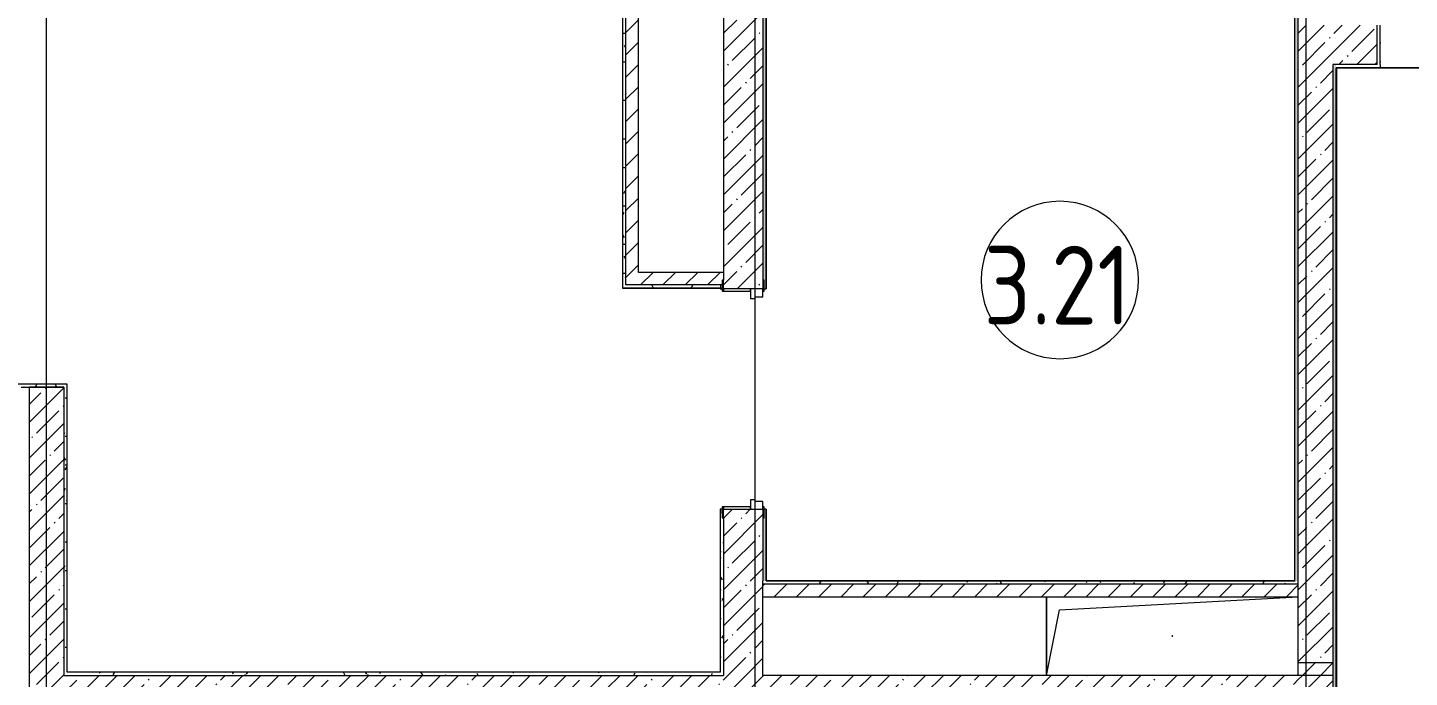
# Model space of a CAD drawing. Header units: millimetres. Extents: x -625 to 415037, y -3642 to 102118.
# Drawn here: x 373968 to 382743, y 91798 to 95925 of the extents above; entities that cross this region are included whole.
import ezdxf

# ---------------------------------------------------------------- set-up
doc = ezdxf.new("R2010")
doc.units = ezdxf.units.MM
for name, color, linetype, lineweight in [('0) Стена 3.93м', 3, 'Continuous', 60), ('A-AREA-IDEN', 7, 'Continuous', 9), ('A-GENM', 7, 'Continuous', 9), ('A-WALL', 7, 'Continuous', 5), ('I-WALL', 7, 'Continuous', 5), ('Оси', 7, 'Continuous', 9)]:
    doc.layers.add(name, color=color, linetype=linetype, lineweight=lineweight)
for name, color, linetype, lineweight, true_color in [('A-DOOR-1', 7, 'Continuous', 5, 0xc0c0c0), ('A-DOOR-FRAM-1', 7, 'Continuous', 5, 0xc0c0c0), ('A-WALL-1', 9, 'Continuous', 5, 0x808080), ('A-WALL-FNSH-1', 9, 'Continuous', 5, 0x808080)]:
    doc.layers.add(name, color=color, linetype=linetype, lineweight=lineweight, true_color=true_color)
doc.layers.get('A-DOOR-1').off()
doc.styles.add('GOST Common', font='', dxfattribs={"width": 0.9, "height": 500})
doc.styles.get('GOST Common').set_extended_font_data('GOST Common')
pattern_1 = [(45, (289227.4, 0), (-114.04925, 114.04925), []), (45, (289341.45, 0), (-114.04925, 114.04925), [201.612, -40.322, 6.706, -33.617])]
pattern_2 = [(45, (289227.4, 0), (-70.71068, 70.71068), [])]
pattern_3 = [(0, (289227.4, 0), (243.84, 60.96), [20.117, -162.763, 20.117, -162.763, -975.36]), (0, (289227.4, 0), (243.84, 60.96), [-365.76, 20.117, -345.643, 20.117, -162.763, -426.72]), (0, (289227.4, 0), (243.84, 60.96), [-914.4, 20.117, -101.803, 20.117, -284.683]), (120, (289318.84, 30.48), (-174.71291, 180.691634), [20.117, -162.763, 20.117, -162.763, -975.36]), (120, (289318.84, 30.48), (-174.71291, 180.691634), [-365.76, 20.117, -345.643, 20.117, -162.763, -426.72]), (120, (289318.84, 30.48), (-174.71291, 180.691634), [-914.4, 20.117, -101.803, 20.117, -284.683]), (240, (289349.32, 152.4), (-69.12709, -241.651634), [20.117, -162.763, 20.117, -162.763, -975.36]), (240, (289349.32, 152.4), (-69.12709, -241.651634), [-365.76, 20.117, -345.643, 20.117, -162.763, -426.72]), (240, (289349.32, 152.4), (-69.12709, -241.651634), [-914.4, 20.117, -101.803, 20.117, -284.683])]

# ---------------------------------------------------------------- blocks, each defined once
blk = doc.blocks.new('110_Дверь_СКБ_2Ст - Д-1_л_Лестничная клетка EIS60 2-32359692-Объем проектирования 3 этажа')
at = {"layer": 'A-DOOR-FRAM-1'}
for p, q in [((-672.5, 133), (-742.5, 133)), ((-742.5, 133), (-742.5, 125)), ((-742.5, 125), (-672.5, 125)), ((-637.5, 125), (-687.5, 125)), ((-687.5, 125), (-687.5, 45)), ((-672.5, 125), (-672.5, 133)), ((-637.5, 75), (-637.5, 125)), ((662.5, 125), (662.5, 75)), ((712.5, 125), (662.5, 125)), ((767.5, 133), (697.5, 133)), ((697.5, 133), (697.5, 125)), ((697.5, 125), (767.5, 125)), ((712.5, 45), (712.5, 125)), ((767.5, 125), (767.5, 133)), ((-687.5, 45), (-627.5, 45)), ((-672.5, 45), (-687.5, 45)), ((-687.5, 45), (-687.5, -125)), ((-672.5, -125), (-672.5, 45)), ((-627.5, 75), (-637.5, 75)), ((-627.5, 45), (-627.5, 75)), ((662.5, 75), (652.5, 75)), ((652.5, 75), (652.5, 45)), ((652.5, 45), (712.5, 45)), ((712.5, 45), (697.5, 45)), ((697.5, 45), (697.5, -125)), ((712.5, -125), (712.5, 45)), ((-672.5, -125), (-742.5, -125)), ((-742.5, -125), (-742.5, -133)), ((-742.5, -133), (-672.5, -133)), ((-687.5, -125), (-672.5, -125)), ((-672.5, -133), (-672.5, -125)), ((697.5, -125), (712.5, -125)), ((767.5, -125), (697.5, -125)), ((697.5, -125), (697.5, -133)), ((697.5, -133), (767.5, -133)), ((767.5, -133), (767.5, -125))]:
    blk.add_line(p, q, dxfattribs=at)
blk = doc.blocks.new('GM_Отверстие прямоугольное _в плите_ - Отверстие-21716445-Объем проектирования 3 этажа')
at = {"layer": 'A-GENM'}
for p, q in [((-800, -250), (-800, 250)), ((-800, 250), (-800, -250)), ((-716.7, 166.7), (800, 250)), ((-800, -250), (-716.7, 166.7))]:
    blk.add_line(p, q, dxfattribs=at)
for start, end in [(360, 180), (180, 360)]:
    blk.add_arc((0, 0), 2.5, start, end, dxfattribs=at)
blk = doc.blocks.new('Марка_Помещения - Номер-25198446-Объем проектирования 3 этажа')
at = {"layer": 'A-AREA-IDEN'}
for start, end in [(360, 180), (180, 360)]:
    blk.add_arc((0, 0), 2.5, start, end, dxfattribs=at)
blk = doc.blocks.new('3floor')
at = {"layer": 'I-WALL'}
h = blk.add_hatch(dxfattribs=at)
h.set_pattern_fill('FP_1', color=256, style=0, pattern_type=2)
h.set_pattern_definition(pattern_1)
h.paths.add_polyline_path([(378387.4, 17270), (378637.4, 17270), (378637.4, 18325), (378387.4, 18325), (378387.4, 17271.7)])
h.paths.add_polyline_path([(378557.4, 19725), (378637.4, 19725), (378637.4, 26850), (378387.4, 26850), (378387.4, 19725), (378392.4, 19725)])
h = blk.add_hatch(dxfattribs=at)
h.set_pattern_fill('FP_191', color=256, style=0, pattern_type=2)
h.set_pattern_definition(pattern_3)
h.paths.add_polyline_path([(378637.4, 17870), (378657.4, 17871), (378657.4, 18325), (378645.4, 18325), (378645.4, 18270), (378637.4, 18270), (378637.4, 18176.5)])
h.paths.add_polyline_path([(378657.4, 19725), (378657.4, 26829), (378637.4, 26830), (378637.6, 19780), (378645.4, 19780), (378645.4, 19725)])
h = blk.add_hatch(dxfattribs=at)
h.set_pattern_fill('FP_191', color=256, style=0, pattern_type=2)
h.set_pattern_definition(pattern_3)
h.paths.add_polyline_path([(382037.4, 17870), (382037.4, 26850), (382017.4, 26849.9), (382017.4, 17871)])
h = blk.add_hatch(dxfattribs=at)
h.set_pattern_fill('FP_22', color=256, style=0, pattern_type=2)
h.set_pattern_definition(pattern_2)
h.paths.add_polyline_path([(377847.4, 19750), (377847.4, 23430), (377767.4, 23430), (377767.4, 19750)])
h = blk.add_hatch(dxfattribs=at)
h.set_pattern_fill('FP_191', color=256, style=0, pattern_type=2)
h.set_pattern_definition(pattern_3)
h.paths.add_polyline_path([(377747.4, 19730), (377767.4, 19730), (377767.4, 23410), (377747.4, 23409), (377747.4, 19830)])
h = blk.add_hatch(dxfattribs=at)
h.set_pattern_fill('FP_1', color=256, style=0, pattern_type=2)
h.set_pattern_definition(pattern_1)
h.paths.add_polyline_path([(382037.4, 17270), (382198.7, 17270), (382237.8, 17323.3), (382257.4, 17270), (382257.4, 21400), (382037.4, 21400), (382037.4, 17350)])
h = blk.add_hatch(dxfattribs=at)
h.set_pattern_fill('FP_1', color=256, style=0, pattern_type=2)
h.set_pattern_definition(pattern_1)
h.paths.add_polyline_path([(382257.4, 21150), (382537.4, 21150), (382537.4, 21400), (382257.4, 21400), (382257.4, 21336.3)])
h.paths.add_polyline_path([(386757.6, 21150), (389807.4, 21150), (389807.4, 21400), (385837.4, 21400), (385837.4, 21150)])
h = blk.add_hatch(dxfattribs=at)
h.set_pattern_fill('FP_191', color=256, style=0, pattern_type=2)
h.set_pattern_definition(pattern_3)
h.paths.add_polyline_path([(382537.4, 21150), (382557.4, 21151.5), (382557.4, 21400), (382537.4, 21400), (382537.4, 21336.3)])
h = blk.add_hatch(dxfattribs=at)
h.set_pattern_fill('FP_191', color=256, style=0, pattern_type=2)
h.set_pattern_definition(pattern_3)
h.paths.add_polyline_path([(382277.4, 13640), (382276.4, 21130), (382257.4, 21150), (382257.4, 13640)])
h.paths.add_polyline_path([(382277.4, 21130), (382277.4, 21150), (382257.4, 21150), (382271.3, 21136.1)])
h = blk.add_hatch(dxfattribs=at)
h.set_pattern_fill('FP_191', color=256, style=0, pattern_type=2)
h.set_pattern_definition(pattern_3)
h.paths.add_polyline_path([(378379.4, 19730), (378379.4, 19750), (377767.4, 19750), (377767.4, 19730), (378367.4, 19730)])
h = blk.add_hatch(dxfattribs=at)
h.set_pattern_fill('FP_22', color=256, style=0, pattern_type=2)
h.set_pattern_definition(pattern_2)
h.paths.add_polyline_path([(378379.4, 19750), (378379.4, 19780), (378387.4, 19780), (378387.4, 19830), (377847.4, 19830), (377847.4, 19750), (378367.4, 19750)])
h = blk.add_hatch(dxfattribs=at)
h.set_pattern_fill('FP_191', color=256, style=0, pattern_type=2)
h.set_pattern_definition(pattern_3)
h.paths.add_polyline_path([(378367.4, 17270), (378387.4, 17271.7), (378386.3, 18270), (378379.4, 18270), (378379.4, 18325), (378367.4, 18325), (378367.4, 17290)])
h.paths.add_polyline_path([(378379.4, 19725), (378379.4, 19729.6), (378367.4, 19729), (378367.4, 19725)])
h = blk.add_hatch(dxfattribs=at)
h.set_pattern_fill('FP_191', color=256, style=0, pattern_type=2)
h.set_pattern_definition(pattern_3)
h.paths.add_polyline_path([(373594.2, 19100), (374197.4, 19100), (374197.4, 19120), (373407.4, 19120), (373407.4, 19100), (373572.8, 19100)])
h = blk.add_hatch(dxfattribs=at)
h.set_pattern_fill('FP_1', color=256, style=0, pattern_type=2)
h.set_pattern_definition(pattern_1)
h.paths.add_polyline_path([(373988.1, 10400), (374197.4, 10400), (374197.4, 19100), (373977.4, 19100), (373977.4, 10400), (373985.8, 10400)])
h = blk.add_hatch(dxfattribs=at)
h.set_pattern_fill('FP_191', color=256, style=0, pattern_type=2)
h.set_pattern_definition(pattern_3)
h.paths.add_polyline_path([(374197.4, 17270), (374217.4, 17270), (374217.4, 17290)])
h.paths.add_polyline_path([(374197.4, 17270), (374217.4, 17291), (374217.4, 19120), (374197.4, 19120), (374197.4, 17290)])
h = blk.add_hatch(dxfattribs=at)
h.set_pattern_fill('FP_191', color=256, style=0, pattern_type=2)
h.set_pattern_definition(pattern_3)
h.paths.add_polyline_path([(382017.4, 17850), (382037.4, 17850), (382037.4, 17870), (378637.4, 17870), (378637.4, 17850), (382017.3, 17850)])
h = blk.add_hatch(dxfattribs=at)
h.set_pattern_fill('FP_22', color=256, style=0, pattern_type=2)
h.set_pattern_definition(pattern_2)
h.paths.add_polyline_path([(382037.4, 17770), (382037.4, 17850), (378637.4, 17850), (378637.4, 17770), (382017.4, 17770)])
h = blk.add_hatch(dxfattribs=at)
h.set_pattern_fill('FP_191', color=256, style=0, pattern_type=2)
h.set_pattern_definition(pattern_3)
h.paths.add_polyline_path([(375879.8, 17270), (378367.4, 17270), (378366.4, 17290), (374217.4, 17290), (374217.4, 17270), (375717.4, 17270)])
h = blk.add_hatch(dxfattribs=at)
h.set_pattern_fill('FP_1', color=256, style=0, pattern_type=2)
h.set_pattern_definition(pattern_1)
h.paths.add_polyline_path([(382037.5, 13620), (382227.4, 13620), (382227.4, 13628), (382257.4, 13628), (382257.4, 17270), (382237.8, 17323.3), (382198.7, 17270), (382037.4, 17270), (382037.4, 13620)])
h = blk.add_hatch(dxfattribs=at)
h.set_pattern_fill('FP_1', color=256, style=0, pattern_type=2)
h.set_pattern_definition(pattern_1)
h.paths.add_polyline_path([(374197.4, 17050), (375717.4, 17050), (375717.4, 17270), (374197.4, 17270), (374197.4, 17060)])
h = blk.add_hatch(dxfattribs=at)
h.set_pattern_fill('FP_1', color=256, style=0, pattern_type=2)
h.set_pattern_definition(pattern_1)
h.paths.add_polyline_path([(375721.9, 17050), (382037.4, 17050), (382037.4, 17270), (375717.4, 17270), (375717.4, 17050)])
at = {"layer": 'A-WALL'}
for p, q in [((378637.4, 27100), (378637.4, 19780)), ((378657.4, 26829), (378657.4, 19725)), ((378657.4, 19725), (378657.4, 26829)), ((382037.4, 17270), (382037.4, 26850)), ((377767.4, 19750), (377767.4, 23430)), ((377747.4, 19730), (377747.4, 23410)), ((382537.4, 21150), (382257.4, 21150)), ((378379.4, 19750), (377767.4, 19750)), ((378367.4, 19725), (378367.4, 19729)), ((378367.4, 18325), (378367.4, 18300)), ((378387.4, 18270), (378387.4, 17270)), ((378637.4, 18270), (378637.4, 17870)), ((378657.4, 18325), (378657.4, 17871)), ((378657.4, 17870), (378657.4, 18325)), ((378657.4, 17870), (378658.4, 17870)), ((382017.4, 17870), (378657.4, 17870)), ((382016.4, 17871), (382017.4, 17871)), ((374217.4, 17290), (374217.4, 17291)), ((378367.4, 17290), (378366.4, 17290)), ((382257.4, 17350), (382257.4, 13628)), ((374197.4, 17270), (378387.4, 17270))]:
    blk.add_line(p, q, dxfattribs=at)
at = {"layer": 'A-WALL-1'}
for p, q in [((377847.4, 19830), (377847.4, 23430)), ((378387.4, 23430), (378387.4, 19780)), ((382537.4, 21150), (382537.4, 21400)), ((382557.4, 21150), (382557.4, 21400)), ((382257.4, 21150), (382257.4, 17350)), ((378387.4, 19830), (377847.4, 19830)), ((378367.4, 19750), (378367.4, 19729)), ((378367.4, 19730), (378379.4, 19730)), ((378367.4, 19725), (378379.4, 19725)), ((378645.4, 19725), (378657.4, 19725)), ((373927.4, 19100), (374197.4, 19100)), ((374197.4, 19100), (373977.4, 19100)), ((373977.4, 19100), (373977.4, 10400)), ((374197.4, 19100), (374197.4, 17270)), ((378379.4, 18325), (378367.4, 18325)), ((378657.4, 18325), (378645.4, 18325)), ((378637.4, 17270), (378637.4, 17870)), ((382037.4, 17850), (378637.4, 17850)), ((378637.4, 17770), (382037.4, 17770)), ((382257.4, 17350), (382037.4, 17350)), ((382257.4, 17270), (378637.4, 17270))]:
    blk.add_line(p, q, dxfattribs=at)
at = {"layer": 'A-WALL-FNSH-1'}
for p, q in [((377746.4, 23409), (377746.4, 19729)), ((382557.4, 21150), (382557.4, 21130)), ((382558.4, 21129), (382558.4, 21150)), ((382278.4, 13641), (382278.4, 21129)), ((377746.4, 19729), (378366.4, 19729)), ((378367.4, 19730), (377747.4, 19730)), ((378366.4, 19729), (378366.4, 19725)), ((378366.4, 19725), (378367.4, 19725)), ((378657.4, 19725), (378658.4, 19725)), ((374218.4, 19121), (373406.4, 19121)), ((374218.4, 17291), (374218.4, 19121)), ((378366.4, 18325), (378366.4, 17291)), ((378367.4, 18325), (378366.4, 18325)), ((378658.4, 18325), (378657.4, 18325)), ((378366.4, 17291), (374218.4, 17291))]:
    blk.add_line(p, q, dxfattribs=at)
at = {"layer": 'I-WALL'}
for p, q in [((382016.4, 17871), (382016.4, 26435)), ((382016.4, 21369.6), (382017.4, 21369.6)), ((382277.4, 21130), (385837.4, 21130)), ((382277.4, 21130), (382277.4, 21129)), ((388300.9, 21129), (382277.4, 21129)), ((382278.9, 13640), (382278.9, 21129)), ((382279.9, 21129), (382279.9, 13640)), ((382587.4, 21130), (382587.4, 21129)), ((378657.4, 17872), (382017.4, 17872)), ((378657.4, 17871), (382016.4, 17871)), ((382017.4, 17871), (382017.4, 17870))]:
    blk.add_line(p, q, dxfattribs=at)
at = {"layer": 'Оси'}
for p, q in [((374087.4, 16915.1), (374087.4, 21915.1)), ((378587.4, 16915.1), (378587.4, 21915.1)), ((382087.4, 16915.1), (382087.4, 21915.1))]:
    blk.add_line(p, q, dxfattribs=at)
at = {"layer": 'A-AREA-IDEN', "xscale": 199.9999999999999, "yscale": 199.9999999999999, "zscale": 199.9999999999999}
blk.add_blockref('Марка_Помещения - Номер-25198446-Объем проектирования 3 этажа', (380523, 19781.7), dxfattribs=at)
at = {"layer": 'A-DOOR-1', "rotation": 269.9999999999998}
blk.add_blockref('110_Дверь_СКБ_2Ст - Д-1_л_Лестничная клетка EIS60 2-32359692-Объем проектирования 3 этажа', (378512.4, 19037.5), dxfattribs=at)
at = {"layer": 'A-GENM'}
blk.add_blockref('GM_Отверстие прямоугольное _в плите_ - Отверстие-21716445-Объем проектирования 3 этажа', (381237.4, 17520), dxfattribs=at)
at = {"layer": 'A-AREA-IDEN', "insert": (380039.2, 19998.9), "char_height": 500, "width": 1212.151, "attachment_point": 1, "style": 'GOST Common'}
blk.add_mtext('3.21', dxfattribs=at)

msp = doc.modelspace()

# ---------------------------------------------------------------- block references
at = {"layer": '0) Стена 3.93м'}
msp.add_blockref('3floor', (0, 74540.3), dxfattribs=at)

doc.saveas('drawing.dxf')
